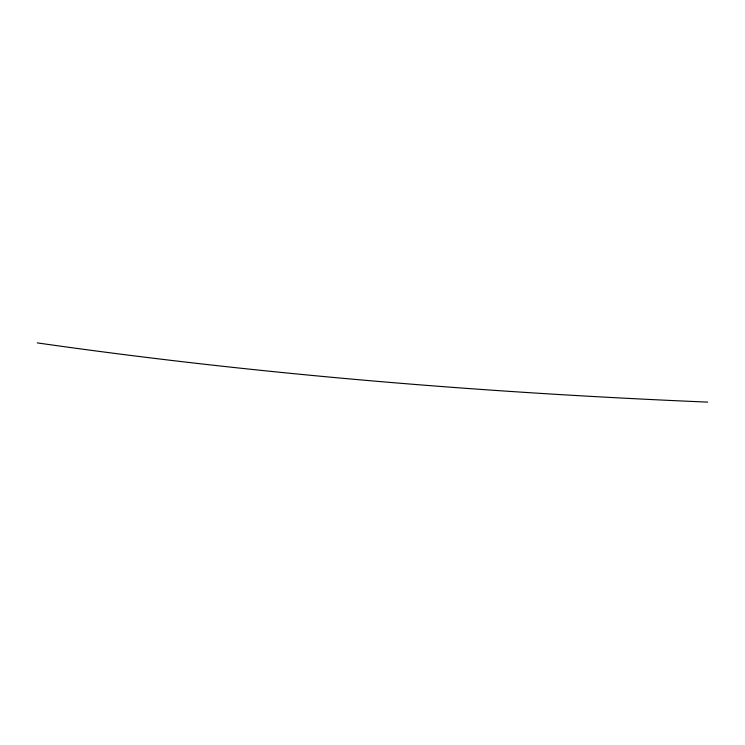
<?xml version="1.0" encoding="UTF-8"?>
<svg xmlns="http://www.w3.org/2000/svg" width="745" height="745" viewBox="0 0 745 745"><rect width="100%" height="100%" fill="white"/><g stroke="black" fill="none" stroke-linecap="round" stroke-linejoin="round"><path stroke-width="1.12" d="M707.75 402.114C483.514 392.634 259.483 374.651 37.25 342.886"/></g></svg>
